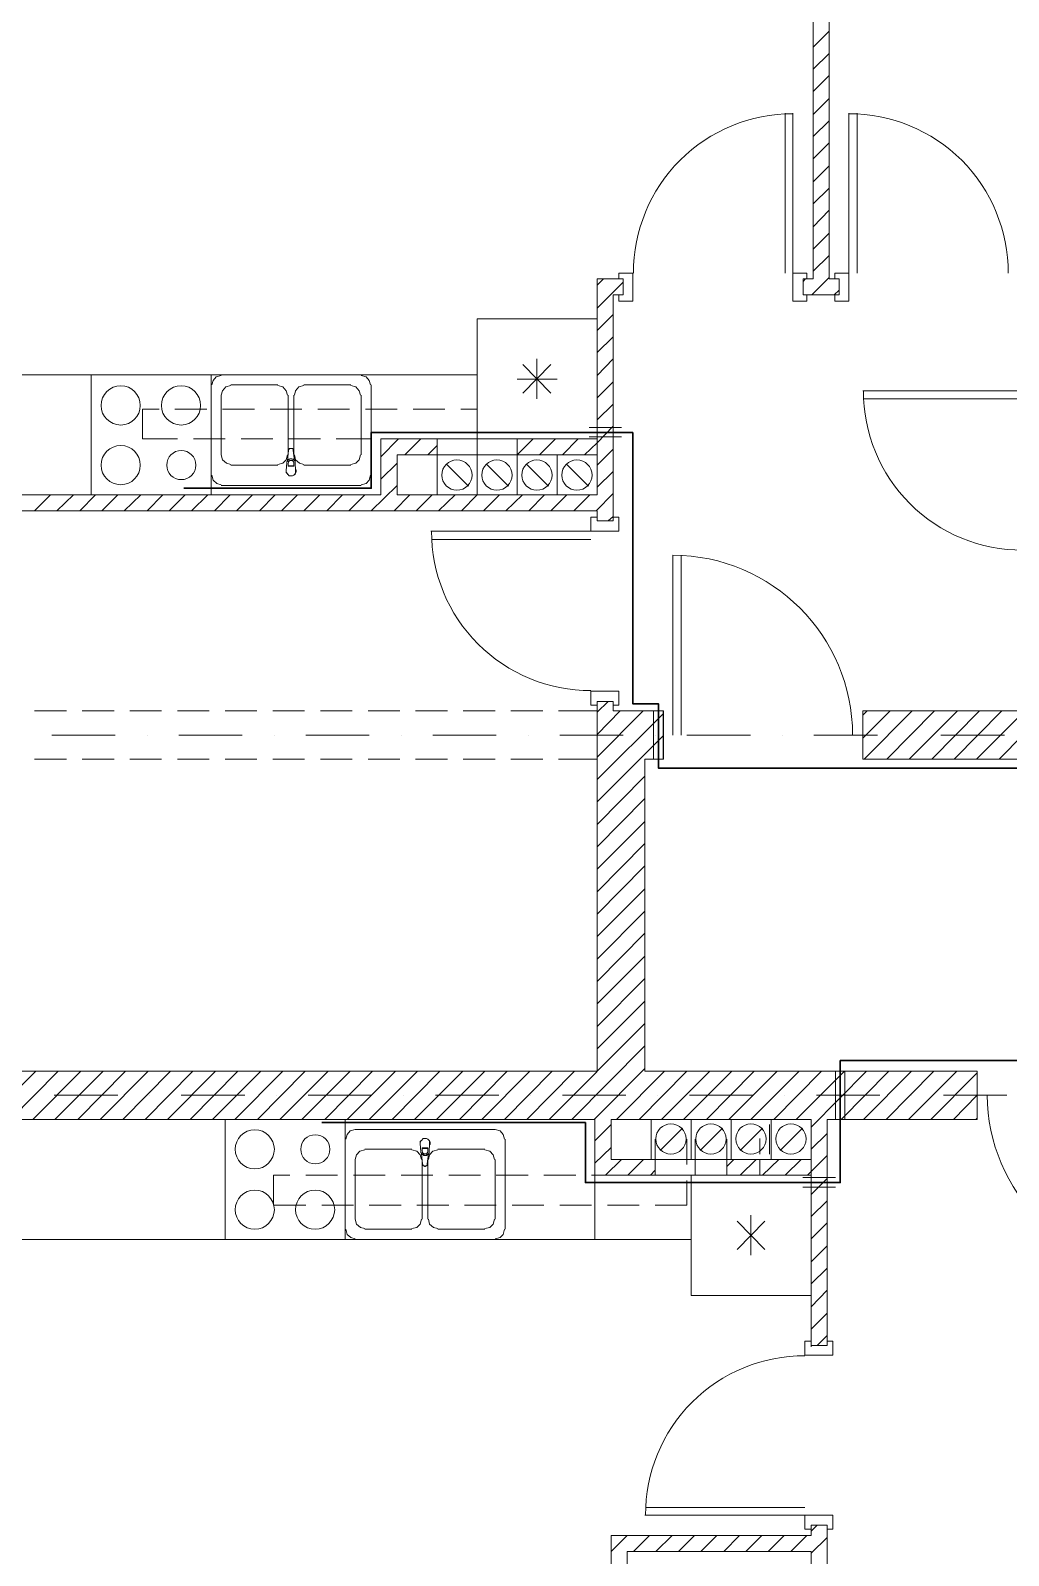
# Model space of a CAD drawing. Header units: millimetres. Extents: x 440 to 72591, y -28954 to 25941.
# Drawn here: x 5540 to 10429, y -20330 to -12710 of the extents above; entities that cross this region are included whole.
import ezdxf

# ---------------------------------------------------------------- set-up
doc = ezdxf.new("R2010")
doc.units = ezdxf.units.MM
doc.layers.add('podkład', color=7, linetype='Continuous')
doc.layers.add('rury', color=2, linetype='Continuous')
doc.layers.add('przeciski', color=7, linetype='Continuous', lineweight=9)

msp = doc.modelspace()

# ---------------------------------------------------------------- linework, layer by layer
at = {"layer": 'podkład', "color": 1, "lineweight": 5, "transparency": 33554572}
for points in [[(8392.5, -10112.8), (9890.9, -10112.8), (9890.9, -10350.9), (9532.2, -10350.9), (9532.2, -13950.9), (9583, -13950.9), (9583, -14030.2), (9402, -14030.2), (9402, -13950.9), (9452.8, -13950.9), (9452.8, -10350.9), (8392.5, -10350.9)], [(4811.6, -14331.8), (4573.5, -14331.8), (4573.5, -16531.8), (4811.6, -16531.8), (4811.6, -15109.6), (8373.5, -15109.6), (8373.5, -15160.4), (8452.8, -15160.4), (8452.8, -14030.2), (8503.6, -14030.2), (8503.6, -13950.9), (8373.5, -13950.9), (8373.5, -14750.9), (7290.9, -14750.9), (7290.9, -15030.2), (4811.6, -15030.2)], [(9443.3, -20230.2), (8443.3, -20230.2), (8443.3, -23909.6), (8351.2, -23909.6), (8351.2, -24147.7), (9043.3, -24147.7), (9043.3, -23909.6), (8522.7, -23909.6), (8522.7, -20309.6), (9443.3, -20309.6), (9443.3, -20909.6), (9843.3, -20909.6), (9843.3, -20830.2), (9522.7, -20830.2), (9522.7, -20179.4), (9443.3, -20179.4)]]:
    msp.add_lwpolyline(points, close=True, dxfattribs=at)
at = {"layer": 'podkład', "color": 8, "lineweight": 5, "true_color": 0x808080, "transparency": 33554572}
for points in [[(9452.8, -12792.1), (9532.2, -12712.8)], [(9452.8, -12903.3), (9532.2, -12823.9)], [(9452.8, -13014.4), (9532.2, -12935)], [(9452.8, -13128.7), (9532.2, -13049.3)], [(9452.8, -13239.8), (9532.2, -13160.4)], [(9452.8, -13350.9), (9532.2, -13271.5)], [(9452.8, -13465.2), (9532.2, -13385.8)], [(9452.8, -13576.3), (9532.2, -13496.9)], [(9452.8, -13690.6), (9532.2, -13608)], [(9452.8, -13801.7), (9532.2, -13722.3)], [(9452.8, -13912.8), (9532.2, -13833.4)], [(9446.5, -14030.2), (9532.2, -13944.5)], [(8373.5, -13982.6), (8405.2, -13950.9)], [(8373.5, -14096.9), (8503.6, -13966.7)], [(9402, -13963.6), (9414.7, -13950.9)], [(9557.6, -14030.2), (9583, -14008)], [(8373.5, -14208), (8452.8, -14128.7)], [(8373.5, -14319.1), (8452.8, -14239.8)], [(8373.5, -14433.4), (8452.8, -14350.9)], [(8373.5, -14544.5), (8452.8, -14465.2)], [(8373.5, -14655.6), (8452.8, -14576.3)], [(8310, -14830.2), (8373.5, -14769.9), (8452.8, -14687.4)], [(7290.9, -14839.8), (7379.8, -14750.9)], [(7411.6, -14830.2), (7490.9, -14750.9)], [(7525.8, -14830.2), (7573.5, -14782.6)], [(7973.5, -14830.2), (8052.8, -14750.9)], [(8084.6, -14830.2), (8163.9, -14750.9)], [(8198.9, -14830.2), (8278.2, -14750.9)], [(8373.5, -14881), (8452.8, -14801.7)], [(7290.9, -14950.9), (7373.5, -14871.5)], [(8373.5, -14992.1), (8452.8, -14912.8)], [(7243.3, -15109.6), (7373.5, -14982.6)], [(5560.8, -15109.6), (5640.1, -15030.2)], [(5671.9, -15109.6), (5754.4, -15030.2)], [(5786.2, -15109.6), (5865.5, -15030.2)], [(5897.3, -15109.6), (5976.6, -15030.2)], [(6008.4, -15109.6), (6090.9, -15030.2)], [(6122.7, -15109.6), (6202, -15030.2)], [(6233.8, -15109.6), (6313.1, -15030.2)], [(6344.9, -15109.6), (6427.4, -15030.2)], [(6459.2, -15109.6), (6538.5, -15030.2)], [(6570.3, -15109.6), (6649.7, -15030.2)], [(6684.6, -15109.6), (6763.9, -15030.2)], [(6795.7, -15109.6), (6875.1, -15030.2)], [(6906.8, -15109.6), (6986.2, -15030.2)], [(7021.1, -15109.6), (7100.5, -15030.2)], [(7132.2, -15109.6), (7211.6, -15030.2)], [(7357.6, -15109.6), (7437, -15030.2)], [(7468.7, -15109.6), (7548.1, -15030.2)], [(7579.8, -15109.6), (7662.4, -15030.2)], [(7694.1, -15109.6), (7773.5, -15030.2)], [(7805.2, -15109.6), (7884.6, -15030.2)], [(7916.3, -15109.6), (7998.9, -15030.2)], [(8030.6, -15109.6), (8110, -15030.2)], [(8141.7, -15109.6), (8221.1, -15030.2)], [(8256, -15109.6), (8335.4, -15030.2)], [(8367.1, -15109.6), (8452.8, -15023.9)], [(8427.4, -15160.4), (8452.8, -15138.2)], [(8373.5, -16116), (8427.4, -16062)], [(8373.5, -16227.1), (8487.8, -16109.6)], [(8373.5, -16341.3), (8602, -16109.6)], [(8373.5, -16452.5), (8703.6, -16122.3)], [(9700.4, -16131.8), (9722.7, -16109.6)], [(9700.4, -16246.1), (9837, -16109.6)], [(9706.8, -16350.9), (9948.1, -16109.6)], [(9821.1, -16350.9), (10059.2, -16109.6)], [(9932.2, -16350.9), (10173.5, -16109.6)], [(10046.5, -16350.9), (10284.6, -16109.6)], [(10157.6, -16350.9), (10395.7, -16109.6)], [(10268.7, -16350.9), (10510, -16109.6)], [(10383, -16350.9), (10621.1, -16109.6)], [(8373.5, -16563.6), (8703.6, -16233.4)], [(8697.3, -16350.9), (8703.6, -16347.7)], [(8373.5, -16677.9), (8611.6, -16436.6)], [(8373.5, -16789), (8611.6, -16547.7)], [(8373.5, -16900.1), (8611.6, -16662)], [(8373.5, -17014.4), (8611.6, -16773.1)], [(8373.5, -17125.5), (8611.6, -16884.2)], [(8373.5, -17236.6), (8611.6, -16998.5)], [(8373.5, -17350.9), (8611.6, -17109.6)], [(8373.5, -17462), (8611.6, -17220.7)], [(8373.5, -17573.1), (8611.6, -17335)], [(8373.5, -17687.4), (8611.6, -17446.1)], [(8373.5, -17798.5), (8611.6, -17560.4)], [(8132.2, -18150.9), (8611.6, -17671.5)], [(8246.5, -18150.9), (8611.6, -17782.6)], [(8357.6, -18150.9), (8611.6, -17896.9)], [(5325.8, -18150.9), (5567.1, -17909.6)], [(5440.1, -18150.9), (5678.2, -17909.6)], [(5551.2, -18150.9), (5792.5, -17909.6)], [(5662.4, -18150.9), (5903.6, -17909.6)], [(5776.6, -18150.9), (6014.7, -17909.6)], [(5887.8, -18150.9), (6129, -17909.6)], [(6002, -18150.9), (6240.1, -17909.6)], [(6113.2, -18150.9), (6351.2, -17909.6)], [(6224.3, -18150.9), (6465.5, -17909.6)], [(6338.5, -18150.9), (6576.6, -17909.6)], [(6449.7, -18150.9), (6690.9, -17909.6)], [(6560.8, -18150.9), (6802, -17909.6)], [(6675.1, -18150.9), (6913.1, -17909.6)], [(6786.2, -18150.9), (7027.4, -17909.6)], [(6897.3, -18150.9), (7138.5, -17909.6)], [(7011.6, -18150.9), (7249.7, -17909.6)], [(7122.7, -18150.9), (7363.9, -17909.6)], [(7233.8, -18150.9), (7475.1, -17909.6)], [(7348.1, -18150.9), (7586.2, -17909.6)], [(7459.2, -18150.9), (7700.5, -17909.6)], [(7570.3, -18150.9), (7811.6, -17909.6)], [(7684.6, -18150.9), (7922.7, -17909.6)], [(7795.7, -18150.9), (8037, -17909.6)], [(7910, -18150.9), (8148.1, -17909.6)], [(8021.1, -18150.9), (8259.2, -17909.6)], [(8468.7, -18150.9), (8710, -17909.6)], [(8583, -18150.9), (8821.1, -17909.6)], [(8694.1, -18150.9), (8935.4, -17909.6)], [(8805.2, -18150.9), (9046.5, -17909.6)], [(8919.5, -18150.9), (9157.6, -17909.6)], [(9030.6, -18150.9), (9271.9, -17909.6)], [(9141.7, -18150.9), (9383, -17909.6)], [(9256, -18150.9), (9494.1, -17909.6)], [(9367.1, -18150.9), (9608.4, -17909.6)], [(9443.3, -18189), (9719.5, -17909.6)], [(9592.5, -18150.9), (9830.6, -17909.6)], [(9703.6, -18150.9), (9944.9, -17909.6)], [(9817.9, -18150.9), (10056, -17909.6)], [(9929, -18150.9), (10170.3, -17909.6)], [(10040.1, -18150.9), (10271.9, -17919.1)], [(10154.4, -18150.9), (10271.9, -18030.2)], [(8360.8, -18258.8), (8443.3, -18176.3)], [(10265.5, -18150.9), (10271.9, -18144.5)], [(9443.3, -18300.1), (9522.7, -18220.7)], [(8360.8, -18369.9), (8443.3, -18290.6)], [(8414.7, -18430.2), (8494.1, -18350.9)], [(8525.8, -18430.2), (8605.2, -18350.9)], [(9021.1, -18385.8), (9056, -18350.9)], [(9087.8, -18430.2), (9167.1, -18350.9)], [(9198.9, -18430.2), (9281.4, -18350.9)], [(9313.1, -18430.2), (9392.5, -18350.9)], [(9424.3, -18430.2), (9443.3, -18411.2), (9522.7, -18331.8)], [(8640.1, -18430.2), (8662.4, -18404.8)], [(9443.3, -18525.5), (9522.7, -18446.1)], [(9443.3, -18636.6), (9522.7, -18557.2)], [(9443.3, -18747.7), (9522.7, -18668.3)], [(9443.3, -18862), (9522.7, -18782.6)], [(9443.3, -18973.1), (9522.7, -18893.7)], [(9443.3, -19087.4), (9522.7, -19004.8)], [(9443.3, -19198.5), (9522.7, -19119.1)], [(9471.9, -19281), (9522.7, -19230.2)], [(9443.3, -20208), (9471.9, -20179.4)], [(8443.3, -20309.6), (8522.7, -20230.2)], [(8554.4, -20309.6), (8633.8, -20230.2)], [(8665.5, -20309.6), (8748.1, -20230.2)], [(8779.8, -20309.6), (8859.2, -20230.2)], [(8890.9, -20309.6), (8970.3, -20230.2)], [(9005.2, -20309.6), (9084.6, -20230.2)], [(9116.3, -20309.6), (9195.7, -20230.2)], [(9227.4, -20309.6), (9306.8, -20230.2)], [(9341.7, -20309.6), (9421.1, -20230.2)], [(9443.3, -20319.1), (9522.7, -20239.8)]]:
    msp.add_lwpolyline(points, dxfattribs=at)
at = {"layer": 'podkład', "color": 7, "lineweight": 5, "transparency": 33554572}
for points in [[(9313.1, -13922.3), (9313.1, -13122.3)], [(9351.2, -13922.3), (9351.2, -13122.3)], [(9630.6, -13922.3), (9630.6, -13122.3)], [(9671.9, -13922.3), (9671.9, -13122.3)], [(8481.4, -14030.2), (8481.4, -14062), (8551.2, -14062), (8551.2, -13922.3), (8481.4, -13922.3), (8481.4, -13950.9)], [(9421.1, -14030.2), (9421.1, -14062), (9351.2, -14062), (9351.2, -13922.3), (9421.1, -13922.3), (9421.1, -13950.9)], [(9560.8, -14030.2), (9560.8, -14062), (9630.6, -14062), (9630.6, -13922.3), (9560.8, -13922.3), (9560.8, -13950.9)], [(8141.7, -14522.3), (8002, -14379.4)], [(8141.7, -14379.4), (8002, -14522.3)], [(8071.9, -14550.9), (8071.9, -14350.9)], [(7773.5, -14430.2), (4811.6, -14430.2)], [(6494.1, -14433.4), (6468.7, -14439.8), (6452.8, -14458.8), (6446.5, -14481)], [(6494.1, -14430.2), (7192.5, -14430.2)], [(6494.1, -14430.2), (6494.1, -14430.2)], [(7240.1, -14481), (7233.8, -14458.8), (7217.9, -14439.8), (7192.5, -14433.4)], [(8173.5, -14452.5), (7973.5, -14452.5)], [(6443.3, -14931.8), (6443.3, -14481)], [(6541.7, -14877.9), (6519.5, -14871.5), (6500.5, -14855.6), (6494.1, -14830.2), (6494.1, -14531.8), (6500.5, -14509.6), (6516.3, -14490.6), (6541.7, -14484.2)], [(6541.7, -14481), (6776.6, -14481)], [(6541.7, -14481), (6541.7, -14481)], [(6824.3, -14531.8), (6817.9, -14509.6), (6802, -14490.6), (6776.6, -14484.2)], [(6827.4, -14531.8), (6827.4, -14830.2)], [(6856, -14830.2), (6856, -14531.8)], [(6906.8, -14484.2), (6881.4, -14490.6), (6865.5, -14509.6), (6859.2, -14531.8)], [(6906.8, -14481), (7141.7, -14481)], [(6906.8, -14481), (6906.8, -14481)], [(7189.3, -14531.8), (7183, -14509.6), (7167.1, -14490.6), (7141.7, -14484.2)], [(7192.5, -14531.8), (7192.5, -14830.2)], [(7243.3, -14481), (7243.3, -14931.8)], [(9700.4, -14509.6), (10500.5, -14509.6)], [(10500.5, -14550.9), (9703.6, -14550.9)], [(7973.5, -14830.2), (7973.5, -14750.9)], [(8373.5, -14830.2), (8373.5, -14750.9)], [(6776.6, -14877.9), (6802, -14871.5), (6817.9, -14855.6), (6824.3, -14830.2)], [(6817.9, -14912.8), (6817.9, -14909.6), (6821.1, -14868.3), (6821.1, -14865.2), (6824.3, -14862), (6824.3, -14858.8), (6827.4, -14855.6), (6830.6, -14852.5), (6833.8, -14852.5), (6837, -14849.3), (6840.1, -14849.3), (6843.3, -14849.3), (6846.5, -14849.3), (6852.8, -14852.5), (6856, -14852.5), (6856, -14855.6), (6859.2, -14858.8), (6862.4, -14862), (6862.4, -14865.2), (6862.4, -14868.3), (6865.5, -14909.6), (6865.5, -14912.8)], [(6824.3, -14858.8), (6830.6, -14808), (6830.6, -14804.8), (6833.8, -14801.7), (6833.8, -14798.5), (6837, -14798.5), (6840.1, -14798.5), (6843.3, -14798.5), (6846.5, -14798.5), (6849.7, -14798.5), (6852.8, -14801.7), (6852.8, -14804.8), (6852.8, -14808), (6859.2, -14858.8)], [(6859.2, -14830.2), (6865.5, -14855.6), (6884.6, -14871.5), (6906.8, -14877.9)], [(7141.7, -14877.9), (7167.1, -14871.5), (7183, -14855.6), (7189.3, -14830.2)], [(6446.5, -14931.8), (6452.8, -14957.2), (6471.9, -14973.1), (6494.1, -14979.4)], [(6776.6, -14881), (6541.7, -14881)], [(6865.5, -14903.3), (6868.7, -14906.4), (6868.7, -14909.6), (6868.7, -14916), (6865.5, -14919.1), (6865.5, -14922.3), (6862.4, -14928.7), (6859.2, -14928.7), (6856, -14931.8), (6849.7, -14935), (6846.5, -14935), (6843.3, -14935), (6837, -14935), (6833.8, -14935), (6830.6, -14931.8), (6827.4, -14928.7), (6824.3, -14928.7), (6821.1, -14922.3), (6817.9, -14919.1), (6817.9, -14916), (6817.9, -14909.6), (6817.9, -14906.4), (6817.9, -14903.3)], [(6817.9, -14909.6), (6817.9, -14909.6)], [(6827.4, -14884.2), (6856, -14884.2)], [(6865.5, -14909.6), (6865.5, -14909.6)], [(7141.7, -14881), (6906.8, -14881)], [(7192.5, -14979.4), (7217.9, -14973.1), (7233.8, -14957.2), (7240.1, -14931.8)], [(7617.9, -14874.7), (7729, -14985.8)], [(7817.9, -14874.7), (7929, -14985.8)], [(8017.9, -14874.7), (8129, -14985.8)], [(8217.9, -14874.7), (8329, -14985.8)], [(7192.5, -14982.6), (6494.1, -14982.6)], [(8452.8, -15141.3), (8481.4, -15141.3), (8481.4, -15211.2), (8341.7, -15211.2), (8341.7, -15141.3), (8373.5, -15141.3)], [(8341.7, -15211.2), (7541.7, -15211.2)], [(8341.7, -15252.5), (7544.9, -15252.5)], [(8792.5, -16230.2), (8792.5, -15331.8)], [(8452.8, -16081), (8481.4, -16081), (8481.4, -16011.2), (8341.7, -16011.2), (8341.7, -16081), (8373.5, -16081)], [(7910, -18249.3), (7903.6, -18227.1), (7887.8, -18208), (7862.4, -18201.7), (7163.9, -18201.7), (7138.5, -18208), (7122.7, -18227.1), (7116.3, -18249.3)], [(8687.8, -18306.4), (8798.9, -18195.3)], [(8887.8, -18306.4), (8998.9, -18195.3)], [(9087.8, -18306.4), (9198.9, -18195.3)], [(9367.1, -18150.9), (9103.6, -18150.9)], [(9233.8, -18325.5), (9233.8, -18296.9), (9233.8, -18201.7), (9233.8, -18176.3)], [(9287.8, -18306.4), (9398.9, -18195.3)], [(7113.1, -18249.3), (7113.1, -18700.1)], [(7535.4, -18277.9), (7538.5, -18274.7), (7538.5, -18271.5), (7538.5, -18265.2), (7535.4, -18262), (7535.4, -18258.8), (7532.2, -18255.6), (7529, -18252.5), (7525.8, -18249.3), (7519.5, -18246.1), (7516.3, -18246.1), (7513.2, -18246.1), (7506.8, -18246.1), (7503.6, -18246.1), (7500.5, -18249.3), (7497.3, -18252.5), (7494.1, -18255.6), (7490.9, -18258.8), (7487.8, -18262), (7487.8, -18265.2), (7487.8, -18271.5), (7487.8, -18274.7), (7487.8, -18277.9)], [(7487.8, -18268.3), (7487.8, -18271.5), (7490.9, -18312.8), (7490.9, -18316), (7494.1, -18319.1), (7494.1, -18322.3), (7497.3, -18325.5), (7500.5, -18328.6), (7503.6, -18328.6), (7506.8, -18331.8), (7510, -18331.8), (7513.2, -18331.8), (7519.5, -18331.8), (7522.7, -18328.6), (7525.8, -18328.6), (7525.8, -18325.5), (7529, -18322.3), (7532.2, -18319.1), (7532.2, -18316), (7532.2, -18312.8), (7535.4, -18271.5), (7535.4, -18268.3)], [(7487.8, -18271.5), (7487.8, -18271.5)], [(7535.4, -18271.5), (7535.4, -18271.5)], [(7913.1, -18700.1), (7913.1, -18249.3)], [(8862.4, -18249.3), (8862.4, -18430.2)], [(9021.1, -18249.3), (9021.1, -18430.2)], [(9186.2, -18325.5), (9186.2, -18296.9), (9186.2, -18246.1)], [(7211.6, -18303.3), (7186.2, -18309.6), (7170.3, -18328.6), (7163.9, -18350.9), (7163.9, -18649.3), (7170.3, -18674.7), (7189.3, -18690.6), (7211.6, -18696.9)], [(7446.5, -18300.1), (7211.6, -18300.1)], [(7494.1, -18350.9), (7487.8, -18328.6), (7471.9, -18309.6), (7446.5, -18303.3)], [(7494.1, -18322.3), (7500.5, -18373.1), (7500.5, -18376.3), (7503.6, -18379.4), (7503.6, -18382.6), (7506.8, -18382.6), (7510, -18382.6), (7510, -18385.8), (7513.2, -18385.8), (7516.3, -18382.6), (7519.5, -18382.6), (7522.7, -18379.4), (7522.7, -18376.3), (7522.7, -18373.1), (7529, -18322.3)], [(7497.3, -18296.9), (7525.8, -18296.9)], [(7497.3, -18649.3), (7497.3, -18350.9)], [(7525.8, -18350.9), (7525.8, -18649.3)], [(7576.6, -18303.3), (7551.2, -18309.6), (7535.4, -18328.6), (7529, -18350.9)], [(7811.6, -18300.1), (7576.6, -18300.1)], [(7859.2, -18350.9), (7852.8, -18328.6), (7837, -18309.6), (7811.6, -18303.3)], [(7862.4, -18649.3), (7862.4, -18350.9)], [(9052.8, -18350.9), (9316.3, -18350.9)], [(9103.6, -18350.9), (9367.1, -18350.9)], [(9186.2, -18430.2), (9186.2, -18350.9)], [(8360.8, -18430.2), (8360.8, -18750.9)], [(7446.5, -18696.9), (7471.9, -18690.6), (7487.8, -18674.7), (7494.1, -18649.3)], [(7529, -18649.3), (7535.4, -18674.7), (7554.4, -18690.6), (7576.6, -18696.9)], [(7811.6, -18696.9), (7837, -18690.6), (7852.8, -18674.7), (7859.2, -18649.3)], [(9211.6, -18658.8), (9071.9, -18801.7)], [(9211.6, -18801.7), (9071.9, -18658.8)], [(9141.7, -18630.2), (9141.7, -18830.2)], [(7116.3, -18700.1), (7122.7, -18725.5), (7141.7, -18741.3), (7163.9, -18747.7)], [(7211.6, -18700.1), (7446.5, -18700.1)], [(7211.6, -18700.1), (7211.6, -18700.1)], [(7576.6, -18700.1), (7811.6, -18700.1)], [(7576.6, -18700.1), (7576.6, -18700.1)], [(7862.4, -18747.7), (7887.8, -18741.3), (7903.6, -18725.5), (7910, -18700.1)], [(9443.3, -18998.5), (9443.3, -18738.2)], [(8843.3, -18750.9), (5211.6, -18750.9)], [(7163.9, -18750.9), (7862.4, -18750.9)], [(7163.9, -18750.9), (7163.9, -18750.9)], [(9522.7, -19258.8), (9551.2, -19258.8), (9551.2, -19328.6), (9411.6, -19328.6), (9411.6, -19258.8), (9443.3, -19258.8)], [(9411.6, -20090.6), (8614.7, -20090.6)], [(9411.6, -20128.6), (8611.6, -20128.6)], [(9522.7, -20198.5), (9551.2, -20198.5), (9551.2, -20128.6), (9411.6, -20128.6), (9411.6, -20198.5), (9443.3, -20198.5)]]:
    msp.add_lwpolyline(points, dxfattribs=at)
for points in [[(7773.5, -14750.9), (7773.5, -14150.9), (8373.5, -14150.9), (8373.5, -14750.9)], [(6443.3, -14430.2), (6443.3, -15030.2), (5843.3, -15030.2), (5843.3, -14430.2)], [(6852.8, -14852.5), (6856, -14855.6), (6859.2, -14858.8), (6862.4, -14862), (6862.4, -14865.2), (6862.4, -14868.3), (6865.5, -14909.6), (6865.5, -14916), (6865.5, -14919.1), (6862.4, -14922.3), (6862.4, -14925.5), (6859.2, -14928.7), (6856, -14931.8), (6849.7, -14935), (6846.5, -14935), (6843.3, -14935), (6837, -14935), (6833.8, -14935), (6830.6, -14931.8), (6827.4, -14928.7), (6824.3, -14925.5), (6821.1, -14922.3), (6821.1, -14919.1), (6817.9, -14916), (6817.9, -14909.6), (6821.1, -14868.3), (6821.1, -14865.2), (6824.3, -14862), (6824.3, -14858.8), (6827.4, -14855.6), (6830.6, -14855.6), (6833.8, -14852.5), (6837, -14852.5), (6840.1, -14849.3), (6843.3, -14849.3), (6846.5, -14852.5)], [(6856, -14887.4), (6856, -14871.5), (6856, -14868.3), (6856, -14865.2), (6852.8, -14865.2), (6852.8, -14862), (6849.7, -14858.8), (6846.5, -14858.8), (6843.3, -14858.8), (6840.1, -14858.8), (6837, -14858.8), (6833.8, -14862), (6830.6, -14862), (6830.6, -14865.2), (6830.6, -14868.3), (6827.4, -14871.5), (6827.4, -14887.4)], [(7773.5, -14830.2), (7573.5, -14830.2), (7573.5, -15030.2), (7773.5, -15030.2)], [(7973.5, -14830.2), (7773.5, -14830.2), (7773.5, -15030.2), (7973.5, -15030.2)], [(8173.5, -14830.2), (7973.5, -14830.2), (7973.5, -15030.2), (8173.5, -15030.2)], [(8373.5, -14830.2), (8173.5, -14830.2), (8173.5, -15030.2), (8373.5, -15030.2)], [(7113.1, -18750.9), (7113.1, -18150.9), (6513.1, -18150.9), (6513.1, -18750.9)], [(8843.3, -18350.9), (8643.3, -18350.9), (8643.3, -18150.9), (8843.3, -18150.9)], [(9043.3, -18350.9), (8843.3, -18350.9), (8843.3, -18150.9), (9043.3, -18150.9)], [(9243.3, -18350.9), (9043.3, -18350.9), (9043.3, -18150.9), (9243.3, -18150.9)], [(9443.3, -18350.9), (9243.3, -18350.9), (9243.3, -18150.9), (9443.3, -18150.9)], [(7522.7, -18328.6), (7525.8, -18325.5), (7529, -18322.3), (7532.2, -18319.1), (7532.2, -18316), (7532.2, -18312.8), (7535.4, -18271.5), (7535.4, -18268.3), (7535.4, -18262), (7532.2, -18258.8), (7532.2, -18255.6), (7529, -18252.5), (7525.8, -18249.3), (7519.5, -18246.1), (7516.3, -18246.1), (7513.2, -18246.1), (7506.8, -18246.1), (7503.6, -18246.1), (7500.5, -18249.3), (7497.3, -18252.5), (7494.1, -18255.6), (7490.9, -18258.8), (7490.9, -18262), (7487.8, -18268.3), (7487.8, -18271.5), (7490.9, -18312.8), (7490.9, -18316), (7494.1, -18319.1), (7494.1, -18322.3), (7497.3, -18325.5), (7500.5, -18325.5), (7503.6, -18328.6), (7506.8, -18328.6), (7510, -18331.8), (7513.2, -18331.8), (7519.5, -18328.6)], [(7525.8, -18293.7), (7525.8, -18309.6), (7525.8, -18312.8), (7525.8, -18316), (7522.7, -18316), (7522.7, -18319.1), (7519.5, -18322.3), (7516.3, -18322.3), (7513.2, -18322.3), (7510, -18322.3), (7506.8, -18322.3), (7503.6, -18319.1), (7500.5, -18319.1), (7500.5, -18316), (7500.5, -18312.8), (7497.3, -18309.6), (7497.3, -18293.7)], [(8843.3, -18430.2), (8843.3, -19030.2), (9443.3, -19030.2), (9443.3, -18430.2)], [(9443.3, -19027.1), (9443.3, -19287.4)]]:
    msp.add_lwpolyline(points, close=True, dxfattribs=at)
at = {"layer": 'podkład', "lineweight": 5, "transparency": 33554572}
for points in [[(6275.1, -14750.9), (6100.5, -14750.9), (6100.5, -14601.7), (6183, -14601.7)], [(6262.4, -14601.7), (6421.1, -14601.7)], [(6500.5, -14601.7), (6659.2, -14601.7)], [(6738.5, -14601.7), (6897.3, -14601.7)], [(6976.6, -14601.7), (7135.4, -14601.7)], [(7214.7, -14601.7), (7373.5, -14601.7)], [(7452.8, -14601.7), (7611.6, -14601.7)], [(7690.9, -14601.7), (7773.5, -14601.7), (7773.5, -14830.2)], [(6513.1, -14750.9), (6354.4, -14750.9)], [(6751.2, -14750.9), (6592.5, -14750.9)], [(6989.3, -14750.9), (6830.6, -14750.9)], [(7243.3, -14750.9), (7068.7, -14750.9)], [(7573.5, -14830.2), (7573.5, -14750.9)], [(5560.8, -16109.6), (5719.5, -16109.6)], [(5798.9, -16109.6), (5957.6, -16109.6)], [(6037, -16109.6), (6195.7, -16109.6)], [(6275.1, -16109.6), (6433.8, -16109.6)], [(6513.1, -16109.6), (6671.9, -16109.6)], [(6751.2, -16109.6), (6910, -16109.6)], [(6989.3, -16109.6), (7148.1, -16109.6)], [(7227.4, -16109.6), (7386.2, -16109.6)], [(7465.5, -16109.6), (7624.3, -16109.6)], [(7703.6, -16109.6), (7862.4, -16109.6)], [(7941.7, -16109.6), (8100.5, -16109.6)], [(8179.8, -16109.6), (8373.5, -16109.6)], [(5560.8, -16350.9), (5719.5, -16350.9)], [(5798.9, -16350.9), (5957.6, -16350.9)], [(6037, -16350.9), (6195.7, -16350.9)], [(6275.1, -16350.9), (6433.8, -16350.9)], [(6513.1, -16350.9), (6671.9, -16350.9)], [(6751.2, -16350.9), (6910, -16350.9)], [(6989.3, -16350.9), (7148.1, -16350.9)], [(7227.4, -16350.9), (7386.2, -16350.9)], [(7465.5, -16350.9), (7624.3, -16350.9)], [(7703.6, -16350.9), (7862.4, -16350.9)], [(7941.7, -16350.9), (8100.5, -16350.9)], [(8179.8, -16350.9), (8373.5, -16350.9)], [(8662.4, -18249.3), (8662.4, -18430.2), (8583, -18430.2)], [(8821.1, -18249.3), (8821.1, -18376.3)], [(6916.3, -18579.4), (6754.4, -18579.4), (6754.4, -18430.2), (6837, -18430.2)], [(7075.1, -18430.2), (6916.3, -18430.2)], [(7313.1, -18430.2), (7154.4, -18430.2)], [(7551.2, -18430.2), (7392.5, -18430.2)], [(7789.3, -18430.2), (7630.6, -18430.2)], [(8027.4, -18430.2), (7868.7, -18430.2)], [(8265.5, -18430.2), (8106.8, -18430.2)], [(8503.6, -18430.2), (8344.9, -18430.2)], [(8821.1, -18455.6), (8821.1, -18579.4), (8662.4, -18579.4)], [(7154.4, -18579.4), (6995.7, -18579.4)], [(7392.5, -18579.4), (7233.8, -18579.4)], [(7630.6, -18579.4), (7471.9, -18579.4)], [(7868.7, -18579.4), (7710, -18579.4)], [(8106.8, -18579.4), (7948.1, -18579.4)], [(8344.9, -18579.4), (8186.2, -18579.4)], [(8583, -18579.4), (8424.3, -18579.4)]]:
    msp.add_lwpolyline(points, dxfattribs=at)
at = {"layer": 'podkład', "color": 1, "lineweight": 5, "transparency": 33554572}
for points in [[(8373.5, -14830.2), (7373.5, -14830.2), (7373.5, -15030.2), (8373.5, -15030.2), (8373.5, -14830.2), (8373.5, -15030.2)], [(4811.6, -17909.6), (8373.5, -17909.6), (8373.5, -16062), (8452.8, -16062), (8452.8, -16109.6), (8703.6, -16109.6), (8703.6, -16350.9), (8611.6, -16350.9), (8611.6, -17909.6), (10271.9, -17909.6), (10271.9, -18150.9), (9522.7, -18150.9), (9522.7, -19281), (9443.3, -19281), (9443.3, -18150.9), (8443.3, -18150.9), (8443.3, -18350.9), (9443.3, -18350.9)], [(10430.6, -16109.6), (10532.2, -16109.6), (9700.4, -16109.6), (9700.4, -16350.9), (11592.5, -16350.9), (11592.5, -16500.1), (11671.9, -16500.1), (11671.9, -16230.2), (12471.9, -16230.2), (12471.9, -16500.1), (12551.2, -16500.1), (12551.2, -16350.9), (16630.6, -16350.9)], [(9443.3, -18430.2), (8360.8, -18430.2), (8360.8, -18150.9), (5211.6, -18150.9)]]:
    msp.add_lwpolyline(points, dxfattribs=at)
at = {"layer": 'podkład', "color": 7, "lineweight": 5, "transparency": 33554572}
for points in [[(8751.2, -16230.2), (8751.2, -15331.8, -0.413428), (9649.7, -16230.2)], [(11221.1, -18030.2), (11221.1, -18909.6, -0.417889), (10322.7, -18030.2)]]:
    msp.add_lwpolyline(points, format="xyb", dxfattribs=at)
at = {"layer": 'podkład', "color": 6, "lineweight": 5, "transparency": 33554572}
for points in [[(5646.5, -16230.2), (5963.9, -16230.2)], [(6122.7, -16230.2), (6122.7, -16230.2)], [(6281.4, -16230.2), (6598.9, -16230.2)], [(6757.6, -16230.2), (6757.6, -16230.2)], [(6916.3, -16230.2), (7233.8, -16230.2)], [(7392.5, -16230.2), (7392.5, -16230.2)], [(7551.2, -16230.2), (7868.7, -16230.2)], [(8027.4, -16230.2), (8027.4, -16230.2)], [(8186.2, -16230.2), (8503.6, -16230.2)], [(8662.4, -16230.2), (8662.4, -16230.2)], [(8821.1, -16230.2), (9138.5, -16230.2)], [(9297.3, -16230.2), (9297.3, -16230.2)], [(9456, -16230.2), (9773.5, -16230.2)], [(9932.2, -16230.2), (9932.2, -16230.2)], [(10090.9, -16230.2), (10408.4, -16230.2)], [(5659.2, -18030.2), (5976.6, -18030.2)], [(6135.4, -18030.2), (6135.4, -18030.2)], [(6294.1, -18030.2), (6611.6, -18030.2)], [(6770.3, -18030.2), (6770.3, -18030.2)], [(6929, -18030.2), (7246.5, -18030.2)], [(7405.2, -18030.2), (7405.2, -18030.2)], [(7563.9, -18030.2), (7881.4, -18030.2)], [(8040.1, -18030.2), (8040.1, -18030.2)], [(8198.9, -18030.2), (8516.3, -18030.2)], [(8675.1, -18030.2), (8675.1, -18030.2)], [(8833.8, -18030.2), (9151.2, -18030.2)], [(9310, -18030.2), (9310, -18030.2)], [(9468.7, -18030.2), (9786.2, -18030.2)], [(9944.9, -18030.2), (9944.9, -18030.2)], [(10103.6, -18030.2), (10421.1, -18030.2)]]:
    msp.add_lwpolyline(points, dxfattribs=at)
at = {"layer": 'podkład', "color": 7, "lineweight": 5, "transparency": 33554572}
for centre, radius in [((5991.2, -14583), 98), ((6292.8, -14583), 98), ((5991.2, -14881.4), 98), ((6293.9, -14881.3), 72.8), ((7671.6, -14931.3), 75.6), ((7871.6, -14931.3), 75.6), ((8071.6, -14931.3), 75.6), ((8271.6, -14931.3), 75.6), ((6661.1, -18300.5), 98), ((8741.5, -18248.7), 75.6), ((8941.5, -18248.7), 75.6), ((9141.5, -18248.7), 75.6), ((9341.5, -18248.7), 75.6), ((6963.7, -18300.3), 72.8), ((6661.1, -18602.1), 98), ((6962.7, -18602.1), 98)]:
    msp.add_circle(centre, radius, dxfattribs=at)
for centre, start, end in [((9348.3, -13919.4), 89.78837, 180.21155), ((9633.5, -13919.4), 359.78856, 90.21152), ((10497.5, -14512.5), 179.78845, 270.21163), ((8338.8, -15214.1), 179.78856, 270.21152), ((9408.6, -20125.7), 89.78865, 180.21143)]:
    msp.add_arc(centre, 793.9, start, end, dxfattribs=at)
at = {"layer": 'przeciski', "lineweight": 9}
for points in [[(8495, -14693.1), (8332.6, -14693.1)], [(8495, -14740.9), (8332.6, -14740.9)], [(8654.9, -16350.9), (8654.9, -16109.6)], [(8702.7, -16350.9), (8702.7, -16109.6)], [(9563.7, -18150.9), (9563.7, -17909.6)], [(9611.5, -18150.9), (9611.5, -17909.6)], [(9563.4, -18441.2), (9401.1, -18441.2)], [(9563.4, -18488.9), (9401.1, -18488.9)]]:
    msp.add_lwpolyline(points, dxfattribs=at)
at = {"layer": 'rury', "lineweight": 30}
for points in [[(12082.8, -16365.2), (12082.8, -16536), (11542, -16536), (11542, -16395.7), (8679.1, -16395.7), (8679.1, -16074), (8550.6, -16074), (8550.6, -14718.8), (7243.3, -14718.8), (7243.3, -14996.9), (6307, -14996.9)], [(12208.2, -16365.2), (12208.2, -17857), (9587.9, -17857), (9587.9, -18466.8), (8314.3, -18466.8), (8314.3, -18166.5), (6996.1, -18166.5)]]:
    msp.add_lwpolyline(points, dxfattribs=at)

doc.saveas('drawing.dxf')
